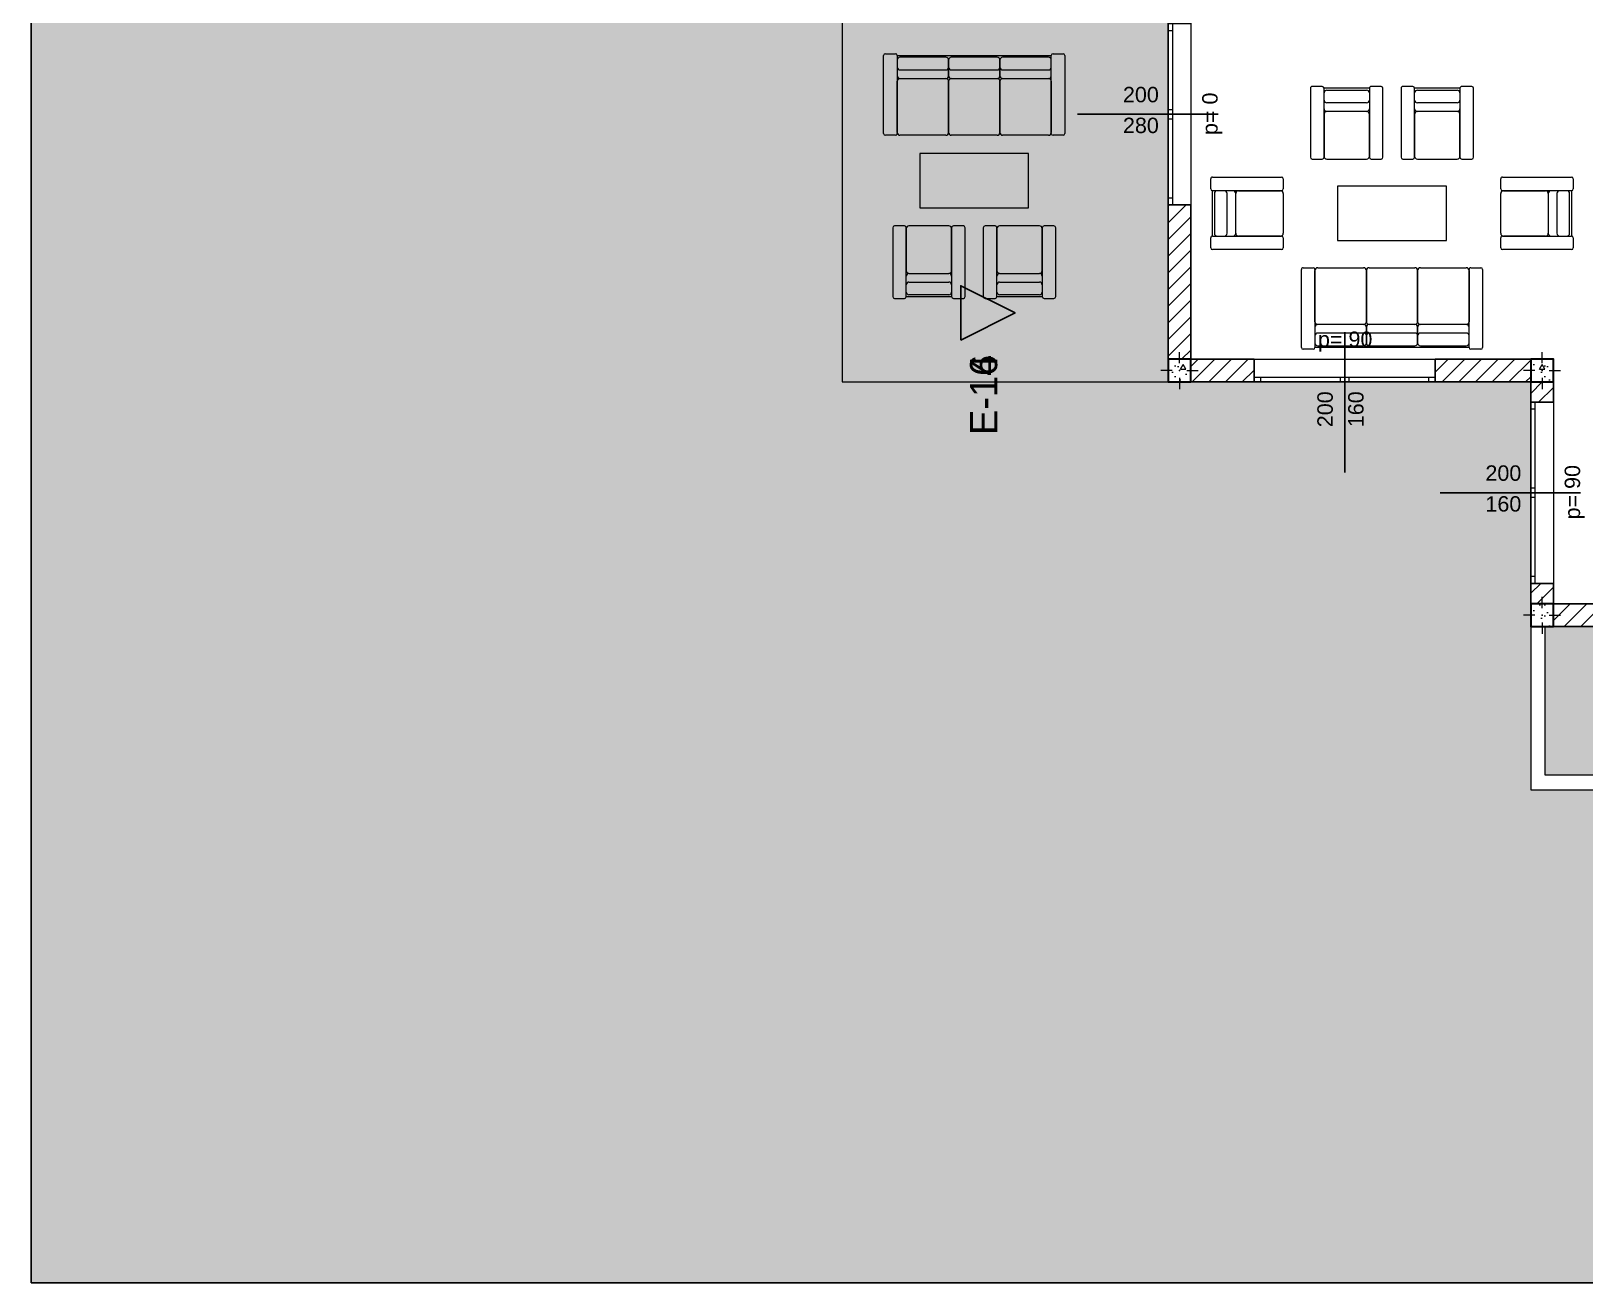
# Model space of a CAD drawing. Header units: millimetres. Extents: x 917196 to 1040943, y -9546 to 18600.
# Drawn here: x 917196 to 934343, y -6341 to 7473 of the extents above; entities that cross this region are included whole.
import ezdxf

# ---------------------------------------------------------------- set-up
doc = ezdxf.new("R2010")
doc.units = ezdxf.units.MM
doc.header["$MEASUREMENT"] = 0
doc.set_wipeout_variables(frame=1)
doc.linetypes.add('Wipeout_Contour', pattern=[1000, 0, -1000])
for name, color, linetype in [('Marker - Elevation', 7, 'Continuous'), ('New_ARCHICAD Window Markers', 7, 'Continuous'), ('New_ARCHICAD Windows', 7, 'Continuous'), ('New_MEP - Electrical', 7, 'Continuous'), ('New_Site & Landscape - Terrain', 7, 'Continuous'), ('New_Structural - Bearing', 7, 'Continuous')]:
    doc.layers.add(name, color=color, linetype=linetype)
for name, color, linetype, lineweight in [('Marker - Elevation_Pen_No__25', 8, 'Continuous', 25), ('New_ARCHICAD Window Markers_Pen_No__7', 7, 'Continuous', 35), ('New_ARCHICAD Windows_Pen_No__101', 252, 'Continuous', 13), ('New_ARCHICAD Windows_Pen_No__27', 7, 'Continuous', 25), ('New_Site & Landscape - Terrain_Pen_No__53', 54, 'Continuous', 25), ('New_Structural - Bearing_Pen_No__20', 1, 'Continuous', 0), ('New_Structural - Bearing_Pen_No__27', 7, 'Continuous', 25)]:
    doc.layers.add(name, color=color, linetype=linetype, lineweight=lineweight)
for name, color, linetype, lineweight, true_color in [('New_ARCHICAD Window Markers_Pen_No__5', 7, 'Continuous', 25, 0x40a5ff), ('New_ARCHICAD Windows_Pen_No__61', 7, 'Continuous', 18, 0x6a6a6a), ('New_MEP - Electrical_Pen_No__4', 7, 'Continuous', 20, 0x029e21), ('New_Site & Landscape - Terrain_Pen_No__93', 7, 'Continuous', 13, 0xa2a233), ('New_Structural - Bearing_Pen_No__168', 7, 'Continuous', 13, 0x6a6a6a), ('New_Structural - Bearing_Pen_No__169', 7, 'Continuous', 13, 0x6a6a6a), ('New_Structural - Bearing_Pen_No__8', 7, 'Continuous', 35, 0xa80f02), ('New_Structural - Bearing_Pen_No__87', 7, 'Continuous', 13, 0x6a6a6a), ('New_Structural - Bearing_Pen_No__89', 7, 'Continuous', 13, 0x6a6a6a)]:
    doc.layers.add(name, color=color, linetype=linetype, lineweight=lineweight, true_color=true_color)
doc.styles.add('GENERATED_STYLE_1', font='arial.ttf')
pattern_1 = [(45, (0, 0), (-91.923878, 91.923878), [])]
pattern_2 = [(0, (0, 0), (0, 623.5383), [60, -300]), (0, (180, 311.8), (0, 623.5383), [60, -300]), (60, (0, 0), (-540.00002, 311.76916), [60, -300]), (60, (360, 0), (-540.00002, 311.76916), [60, -300]), (120, (60, 0), (540.00002, 311.76916), [60, -300]), (120, (420, 0), (540.00002, 311.76916), [60, -300]), (0, (0, 60), (0, 120.000005), [0, -120.000005, 0, -180.000007]), (45, (60, 60), (-84.852817, 84.852817), [0, -90.000004, 0, -150.000006])]

# ---------------------------------------------------------------- blocks, each defined once
blk = doc.blocks.new('Mesh_1', base_point=(917196, -6341))
at = {"color": 254, "linetype": 'Wipeout_Contour', "lineweight": 0, "ltscale": 12172963.56594476}
blk.add_wipeout([(917196, -6341), (947145, -6341), (947145, 12102), (946145, 12102), (946145, 3602), (946145, 102), (939245, 102), (939245, 902), (933745, 902), (933745, 3602), (929745, 3602), (929745, 12102), (917196, 12102)], dxfattribs=at).dxf.layer = 'New_Site & Landscape - Terrain'
at = {"layer": 'New_Site & Landscape - Terrain_Pen_No__93', "linetype": 'Continuous', "lineweight": 13, "true_color": 0xa2a233}
h = blk.add_hatch(dxfattribs=at)
h.set_pattern_fill('GRASS', color=55, style=0, pattern_type=2)
h.set_pattern_definition([(90, (0, 0), (-600, 0), [86.60254, -259.80762]), (90, (300, 173.2), (-600, 0), [86.60254, -259.80762]), (30, (0, 0), (-300, 519.61524), [86.60254, -259.80762]), (30, (0, 346.4), (-300, 519.61524), [86.60254, -259.80762]), (150, (0, 0), (300, 519.61524), [86.60254, -259.80762]), (150, (0, 346.4), (300, 519.61524), [86.60254, -259.80762])])
h.paths.add_polyline_path([(917196, -6341), (947145, -6341), (947145, 12102), (946145, 12102), (946145, 3602), (946145, 102), (939245, 102), (939245, 902), (933745, 902), (933745, 3602), (929745, 3602), (929745, 12102), (917196, 12102)])
at = {"layer": 'New_Site & Landscape - Terrain_Pen_No__53', "color": 54, "linetype": 'Continuous', "lineweight": 25, "flags": 128}
blk.add_lwpolyline([(917196, -6341), (917196, 12102), (929745, 12102), (929745, 3602), (933745, 3602), (933745, 902), (939245, 902), (939245, 102), (946145, 102), (946145, 3602), (946145, 12102), (947145, 12102), (947145, -6341)], close=True, dxfattribs=at)
blk = doc.blocks.new('Slab_2', base_point=(926145, 12102))
at = {"layer": 'New_Structural - Bearing_Pen_No__89', "color": 251, "linetype": 'Continuous', "lineweight": 13, "true_color": 0x6a6a6a, "flags": 128}
blk.add_lwpolyline([(926145, 12102), (926145, 3602), (930145, 3602), (933745, 3602), (933745, 102), (933745, -898), (939245, -898), (939245, 102), (939245, 12102), (930145, 12102)], close=True, dxfattribs=at)
blk = doc.blocks.new('Double Sash Window 25')
at = {"layer": 'New_ARCHICAD Windows_Pen_No__101', "color": 252, "linetype": 'Continuous', "lineweight": 13}
for p, q in [((-1000, 0), (-925, 0)), ((-925, 0), (-925, -50)), ((-50, -50), (-50, 0)), ((-50, 0), (0, 0)), ((0, 0), (50, 0)), ((50, 0), (50, -50)), ((925, -50), (925, 0)), ((925, 0), (1000, 0)), ((-925, -50), (-1000, -50)), ((0, -50), (-50, -50)), ((50, -50), (0, -50)), ((1000, -50), (925, -50))]:
    blk.add_line(p, q, dxfattribs=at)
at = {"layer": 'New_ARCHICAD Windows_Pen_No__27', "color": 7, "linetype": 'Continuous', "lineweight": 25}
for p, q in [((-1000, 0), (-1000, -50)), ((-1000, 0), (-1000, -50)), ((1000, 0), (1000, -50)), ((1000, 0), (1000, -50)), ((-1000, -50), (-1000, -250)), ((1000, -50), (1000, -250))]:
    blk.add_line(p, q, dxfattribs=at)
at = {"layer": 'New_ARCHICAD Windows_Pen_No__61', "color": 251, "linetype": 'Continuous', "lineweight": 18, "true_color": 0x6a6a6a}
for p, q in [((-1000, 0), (1000, 0)), ((-925, 0), (-50, 0)), ((50, 0), (925, 0)), ((-50, -50), (-925, -50)), ((925, -50), (50, -50)), ((-1000, -250), (1000, -250))]:
    blk.add_line(p, q, dxfattribs=at)
blk = doc.blocks.new('W Marker 25')
at = {"layer": 'New_ARCHICAD Window Markers_Pen_No__5', "color": 161, "linetype": 'Continuous', "lineweight": 25, "true_color": 0x40a5ff}
blk.add_line((0, -1250), (0, 300), dxfattribs=at)
at = {"layer": 'New_ARCHICAD Window Markers_Pen_No__7', "color": 7, "lineweight": 35, "insert": (-230, 84), "char_height": 170, "attachment_point": 7, "style": 'GENERATED_STYLE_1'}
blk.add_mtext('\\A1;\\pt0;p= 0{\\H0.66x;\\S^  ;}', dxfattribs=at)
at = {"layer": 'New_ARCHICAD Window Markers_Pen_No__7', "color": 7, "lineweight": 35, "char_height": 170, "attachment_point": 7, "rotation": 90, "style": 'GENERATED_STYLE_1'}
for s, insert in [('\\A1;\\pt0;200{\\H0.66x;\\S^  ;}', (-82, -750)), ('\\A1;\\pt0;250{\\H0.66x;\\S^  ;}', (258, -750))]:
    blk.add_mtext(s, dxfattribs=dict(at, insert=insert))
blk = doc.blocks.new('Wall_6', base_point=(933870, 1152))
at = {"layer": 'New_ARCHICAD Window Markers', "color": 161, "lineweight": 25, "true_color": 0x40a5ff}
blk.add_blockref('W Marker 25', (935637, 1152), dxfattribs=at)
at = {"color": 254, "linetype": 'Wipeout_Contour', "lineweight": 0, "ltscale": 3737266.169976867}
blk.add_wipeout([(933995, 1152), (933995, 902), (934637, 902), (934637, 1152)], dxfattribs=at).dxf.layer = 'New_Structural - Bearing'
at = {"color": 254, "linetype": 'Wipeout_Contour', "lineweight": 0, "ltscale": 3751266.16136245}
blk.add_wipeout([(936637, 1152), (936637, 902), (938995, 902), (938995, 1152)], dxfattribs=at).dxf.layer = 'New_Structural - Bearing'
at = {"color": 254, "linetype": 'Wipeout_Contour', "lineweight": 0, "ltscale": 2818236.015690655}
blk.add_wipeout([(939245, 902), (939495, 902), (939495, 1152)], dxfattribs=at).dxf.layer = 'New_Structural - Bearing'
at = {"layer": 'New_Structural - Bearing_Pen_No__168', "linetype": 'Continuous', "lineweight": 13, "true_color": 0x6a6a6a}
h = blk.add_hatch(dxfattribs=at)
h.set_pattern_fill('COMMON_BRICK', color=251, style=0, pattern_type=2)
h.set_pattern_definition(pattern_1)
h.paths.add_polyline_path([(933995, 1152), (933995, 902), (934637, 902), (934637, 1152)])
h = blk.add_hatch(dxfattribs=at)
h.set_pattern_fill('COMMON_BRICK', color=251, style=0, pattern_type=2)
h.set_pattern_definition(pattern_1)
h.paths.add_polyline_path([(936637, 1152), (936637, 902), (938995, 902), (938995, 1152)])
h = blk.add_hatch(dxfattribs=at)
h.set_pattern_fill('COMMON_BRICK', color=251, style=0, pattern_type=2)
h.set_pattern_definition(pattern_1)
h.paths.add_polyline_path([(939245, 902), (939495, 902), (939495, 1152)])
at = {"layer": 'New_Structural - Bearing_Pen_No__27', "color": 7, "linetype": 'Continuous', "lineweight": 25}
for p, q in [((934637, 952), (934637, 1152)), ((936637, 952), (936637, 1152)), ((934637, 902), (934637, 952)), ((936637, 902), (936637, 952))]:
    blk.add_line(p, q, dxfattribs=at)
at = {"layer": 'New_Structural - Bearing_Pen_No__27', "color": 7, "linetype": 'Continuous', "lineweight": 25, "flags": 128}
for points in [[(934637, 1152), (933995, 1152)], [(938995, 1152), (936637, 1152)], [(933995, 902), (934637, 902)], [(936637, 902), (938995, 902)]]:
    blk.add_lwpolyline(points, dxfattribs=at)
at = {"layer": 'New_ARCHICAD Windows', "color": 33, "linetype": 'Continuous', "lineweight": 18, "true_color": 0xd5a280, "xscale": -1, "zscale": 1000, "rotation": 180}
blk.add_blockref('Double Sash Window 25', (935637, 902), dxfattribs=at)
at = {"color": 254, "linetype": 'Wipeout_Contour', "lineweight": 0, "ltscale": 2817987.29020508}
blk.add_wipeout([(939245, 902), (939495, 1152), (939245, 1152)], dxfattribs=at).dxf.layer = 'New_Structural - Bearing'
at = {"layer": 'New_Structural - Bearing_Pen_No__168', "linetype": 'Continuous', "lineweight": 13, "true_color": 0x6a6a6a}
h = blk.add_hatch(dxfattribs=at)
h.set_pattern_fill('COMMON_BRICK', color=251, style=0, pattern_type=2)
h.set_pattern_definition(pattern_1)
h.paths.add_polyline_path([(939245, 902), (939495, 1152), (939245, 1152)])
at = {"layer": 'New_Structural - Bearing_Pen_No__27', "color": 7, "linetype": 'Continuous', "lineweight": 25, "flags": 128}
for points in [[(939495, 1152), (939245, 1152)], [(939495, 1152), (939495, 902)]]:
    blk.add_lwpolyline(points, dxfattribs=at)
blk = doc.blocks.new('W Marker 25_2')
at = {"layer": 'New_ARCHICAD Window Markers_Pen_No__5', "color": 161, "linetype": 'Continuous', "lineweight": 25, "true_color": 0x40a5ff}
blk.add_line((0, -1250), (0, 300), dxfattribs=at)
at = {"layer": 'New_ARCHICAD Window Markers_Pen_No__7', "color": 7, "lineweight": 35, "insert": (-295, 84), "char_height": 170, "attachment_point": 7, "style": 'GENERATED_STYLE_1'}
blk.add_mtext('\\A1;\\pt0;p= 90{\\H0.66x;\\S^  ;}', dxfattribs=at)
at = {"layer": 'New_ARCHICAD Window Markers_Pen_No__7', "color": 7, "lineweight": 35, "char_height": 170, "attachment_point": 7, "rotation": 90, "style": 'GENERATED_STYLE_1'}
for s, insert in [('\\A1;\\pt0;200{\\H0.66x;\\S^  ;}', (-82, -750)), ('\\A1;\\pt0;160{\\H0.66x;\\S^  ;}', (258, -750))]:
    blk.add_mtext(s, dxfattribs=dict(at, insert=insert))
blk = doc.blocks.new('Wall_17', base_point=(929995, 3852))
at = {"layer": 'New_ARCHICAD Window Markers', "color": 161, "lineweight": 25, "true_color": 0x40a5ff}
blk.add_blockref('W Marker 25_2', (931692, 3852), dxfattribs=at)
at = {"color": 254, "linetype": 'Wipeout_Contour', "lineweight": 0, "ltscale": 3721404.380527112}
blk.add_wipeout([(929995, 3852), (929995, 3602), (930692, 3602), (930692, 3852)], dxfattribs=at).dxf.layer = 'New_Structural - Bearing'
at = {"color": 254, "linetype": 'Wipeout_Contour', "lineweight": 0, "ltscale": 3732904.288443893}
blk.add_wipeout([(932692, 3852), (932692, 3602), (933745, 3602), (933745, 3852)], dxfattribs=at).dxf.layer = 'New_Structural - Bearing'
at = {"layer": 'New_Structural - Bearing_Pen_No__168', "linetype": 'Continuous', "lineweight": 13, "true_color": 0x6a6a6a}
h = blk.add_hatch(dxfattribs=at)
h.set_pattern_fill('COMMON_BRICK', color=251, style=0, pattern_type=2)
h.set_pattern_definition(pattern_1)
h.paths.add_polyline_path([(929995, 3852), (929995, 3602), (930692, 3602), (930692, 3852)])
h = blk.add_hatch(dxfattribs=at)
h.set_pattern_fill('COMMON_BRICK', color=251, style=0, pattern_type=2)
h.set_pattern_definition(pattern_1)
h.paths.add_polyline_path([(932692, 3852), (932692, 3602), (933745, 3602), (933745, 3852)])
at = {"layer": 'New_Structural - Bearing_Pen_No__27', "color": 7, "linetype": 'Continuous', "lineweight": 25}
for p, q in [((930692, 3652), (930692, 3852)), ((932692, 3652), (932692, 3852)), ((930692, 3602), (930692, 3652)), ((932692, 3602), (932692, 3652))]:
    blk.add_line(p, q, dxfattribs=at)
at = {"layer": 'New_Structural - Bearing_Pen_No__27', "color": 7, "linetype": 'Continuous', "lineweight": 25, "flags": 128}
for points in [[(930692, 3852), (929995, 3852)], [(933745, 3852), (932692, 3852)], [(929995, 3602), (930692, 3602)], [(932692, 3602), (933745, 3602)]]:
    blk.add_lwpolyline(points, dxfattribs=at)
at = {"layer": 'New_ARCHICAD Windows', "color": 33, "linetype": 'Continuous', "lineweight": 18, "true_color": 0xd5a280, "xscale": -1, "zscale": 1000, "rotation": 180}
blk.add_blockref('Double Sash Window 25', (931692, 3602), dxfattribs=at)
blk = doc.blocks.new('W Marker 25_3')
at = {"layer": 'New_ARCHICAD Window Markers_Pen_No__5', "color": 161, "linetype": 'Continuous', "lineweight": 25, "true_color": 0x40a5ff}
blk.add_line((0, -1250), (0, 300), dxfattribs=at)
at = {"layer": 'New_ARCHICAD Window Markers_Pen_No__7', "color": 7, "lineweight": 35, "char_height": 170, "attachment_point": 7, "style": 'GENERATED_STYLE_1'}
for s, insert, rotation in [('\\A1;\\pt0;p= 90{\\H0.66x;\\S^  ;}', (295, 346), 180), ('\\A1;\\pt0;200{\\H0.66x;\\S^  ;}', (-82, -750), 90), ('\\A1;\\pt0;160{\\H0.66x;\\S^  ;}', (258, -750), 90)]:
    blk.add_mtext(s, dxfattribs=dict(at, insert=insert, rotation=rotation))
blk = doc.blocks.new('Wall_18', base_point=(933995, 3743))
at = {"layer": 'New_ARCHICAD Window Markers', "color": 161, "lineweight": 25, "true_color": 0x40a5ff, "rotation": 270}
blk.add_blockref('W Marker 25_3', (933995, 2379), dxfattribs=at)
at = {"color": 254, "linetype": 'Wipeout_Contour', "lineweight": 0, "ltscale": 3735506.047223389}
blk.add_wipeout([(933995, 3602), (933745, 3602), (933745, 3379), (933995, 3379)], dxfattribs=at).dxf.layer = 'New_Structural - Bearing'
at = {"color": 254, "linetype": 'Wipeout_Contour', "lineweight": 0, "ltscale": 3735483.38433932}
blk.add_wipeout([(933745, 1152), (933995, 1152), (933995, 1379), (933745, 1379)], dxfattribs=at).dxf.layer = 'New_Structural - Bearing'
at = {"layer": 'New_Structural - Bearing_Pen_No__168', "linetype": 'Continuous', "lineweight": 13, "true_color": 0x6a6a6a}
h = blk.add_hatch(dxfattribs=at)
h.set_pattern_fill('COMMON_BRICK', color=251, style=0, pattern_type=2)
h.set_pattern_definition(pattern_1)
h.paths.add_polyline_path([(933995, 3602), (933745, 3602), (933745, 3379), (933995, 3379)])
h = blk.add_hatch(dxfattribs=at)
h.set_pattern_fill('COMMON_BRICK', color=251, style=0, pattern_type=2)
h.set_pattern_definition(pattern_1)
h.paths.add_polyline_path([(933745, 1152), (933995, 1152), (933995, 1379), (933745, 1379)])
at = {"layer": 'New_Structural - Bearing_Pen_No__27', "color": 7, "linetype": 'Continuous', "lineweight": 25}
for p, q in [((933745, 3379), (933795, 3379)), ((933795, 3379), (933995, 3379)), ((933745, 1379), (933795, 1379)), ((933795, 1379), (933995, 1379))]:
    blk.add_line(p, q, dxfattribs=at)
at = {"layer": 'New_Structural - Bearing_Pen_No__27', "color": 7, "linetype": 'Continuous', "lineweight": 25, "flags": 128}
for points in [[(933745, 3602), (933745, 3379)], [(933995, 3379), (933995, 3602)], [(933745, 1379), (933745, 1152)], [(933995, 1152), (933995, 1379)]]:
    blk.add_lwpolyline(points, dxfattribs=at)
at = {"layer": 'New_ARCHICAD Windows', "color": 33, "linetype": 'Continuous', "lineweight": 18, "true_color": 0xd5a280, "xscale": -1, "zscale": 1000, "rotation": 90}
blk.add_blockref('Double Sash Window 25', (933745, 2379), dxfattribs=at)
blk = doc.blocks.new('W Marker 25_4')
at = {"layer": 'New_ARCHICAD Window Markers_Pen_No__5', "color": 161, "linetype": 'Continuous', "lineweight": 25, "true_color": 0x40a5ff}
blk.add_line((0, -1250), (0, 300), dxfattribs=at)
at = {"layer": 'New_ARCHICAD Window Markers_Pen_No__7', "color": 7, "lineweight": 35, "char_height": 170, "attachment_point": 7, "style": 'GENERATED_STYLE_1'}
for s, insert, rotation in [('\\A1;\\pt0;p= 0{\\H0.66x;\\S^  ;}', (230, 346), 180), ('\\A1;\\pt0;200{\\H0.66x;\\S^  ;}', (-82, -750), 90), ('\\A1;\\pt0;280{\\H0.66x;\\S^  ;}', (258, -750), 90)]:
    blk.add_mtext(s, dxfattribs=dict(at, insert=insert, rotation=rotation))
blk = doc.blocks.new('Wall_19', base_point=(929995, 12102))
at = {"layer": 'New_ARCHICAD Window Markers', "color": 161, "lineweight": 25, "true_color": 0x40a5ff, "rotation": 270}
for p in [(929995, 10457), (929995, 6556)]:
    blk.add_blockref('W Marker 25_4', p, dxfattribs=at)
at = {"color": 254, "linetype": 'Wipeout_Contour', "lineweight": 0, "ltscale": 3719772.138652606}
blk.add_wipeout([(929995, 11852), (929745, 11852), (929745, 11457), (929995, 11457)], dxfattribs=at).dxf.layer = 'New_Structural - Bearing'
at = {"color": 254, "linetype": 'Wipeout_Contour', "lineweight": 0, "ltscale": 3719653.877977167}
blk.add_wipeout([(929745, 8504), (929995, 8504), (929995, 9457), (929745, 9457)], dxfattribs=at).dxf.layer = 'New_Structural - Bearing'
at = {"color": 254, "linetype": 'Wipeout_Contour', "lineweight": 0, "ltscale": 3719614.583952411}
blk.add_wipeout([(929995, 8254), (929745, 8254), (929745, 7556), (929995, 7556)], dxfattribs=at).dxf.layer = 'New_Structural - Bearing'
at = {"color": 254, "linetype": 'Wipeout_Contour', "lineweight": 0, "ltscale": 3719529.072937193}
blk.add_wipeout([(929745, 3852), (929995, 3852), (929995, 5556), (929745, 5556)], dxfattribs=at).dxf.layer = 'New_Structural - Bearing'
at = {"layer": 'New_Structural - Bearing_Pen_No__168', "linetype": 'Continuous', "lineweight": 13, "true_color": 0x6a6a6a}
h = blk.add_hatch(dxfattribs=at)
h.set_pattern_fill('COMMON_BRICK', color=251, style=0, pattern_type=2)
h.set_pattern_definition(pattern_1)
h.paths.add_polyline_path([(929995, 11852), (929745, 11852), (929745, 11457), (929995, 11457)])
h = blk.add_hatch(dxfattribs=at)
h.set_pattern_fill('COMMON_BRICK', color=251, style=0, pattern_type=2)
h.set_pattern_definition(pattern_1)
h.paths.add_polyline_path([(929745, 8504), (929995, 8504), (929995, 9457), (929745, 9457)])
h = blk.add_hatch(dxfattribs=at)
h.set_pattern_fill('COMMON_BRICK', color=251, style=0, pattern_type=2)
h.set_pattern_definition(pattern_1)
h.paths.add_polyline_path([(929995, 8254), (929745, 8254), (929745, 7556), (929995, 7556)])
h = blk.add_hatch(dxfattribs=at)
h.set_pattern_fill('COMMON_BRICK', color=251, style=0, pattern_type=2)
h.set_pattern_definition(pattern_1)
h.paths.add_polyline_path([(929745, 3852), (929995, 3852), (929995, 5556), (929745, 5556)])
at = {"layer": 'New_Structural - Bearing_Pen_No__27', "color": 7, "linetype": 'Continuous', "lineweight": 25}
for p, q in [((929745, 11457), (929795, 11457)), ((929795, 11457), (929995, 11457)), ((929745, 9457), (929795, 9457)), ((929795, 9457), (929995, 9457)), ((929745, 7556), (929795, 7556)), ((929795, 7556), (929995, 7556)), ((929745, 5556), (929795, 5556)), ((929795, 5556), (929995, 5556))]:
    blk.add_line(p, q, dxfattribs=at)
at = {"layer": 'New_Structural - Bearing_Pen_No__27', "color": 7, "linetype": 'Continuous', "lineweight": 25, "flags": 128}
for points in [[(929745, 11852), (929745, 11457)], [(929995, 11457), (929995, 11852)], [(929745, 9457), (929745, 8504)], [(929995, 8914), (929995, 9457)], [(929995, 8504), (929995, 8754)], [(929745, 8254), (929745, 7556)], [(929995, 7556), (929995, 8254)], [(929745, 5556), (929745, 3852)], [(929995, 3852), (929995, 5556)]]:
    blk.add_lwpolyline(points, dxfattribs=at)
at = {"layer": 'New_ARCHICAD Windows', "color": 33, "linetype": 'Continuous', "lineweight": 18, "true_color": 0xd5a280, "xscale": -1, "zscale": 1000, "rotation": 90}
for p in [(929745, 10457), (929745, 6556)]:
    blk.add_blockref('Double Sash Window 25', p, dxfattribs=at)
blk = doc.blocks.new('Wall_25', base_point=(933905, 1152))
at = {"color": 254, "linetype": 'Wipeout_Contour', "lineweight": 0, "ltscale": 2801555.600535106}
blk.add_wipeout([(933905, -738), (933745, -898), (933905, -898)], dxfattribs=at).dxf.layer = 'New_Structural - Bearing'
at = {"color": 254, "linetype": 'Wipeout_Contour', "lineweight": 0, "ltscale": 2801396.459533075}
blk.add_wipeout([(933905, -738), (933745, -738), (933745, -898)], dxfattribs=at).dxf.layer = 'New_Structural - Bearing'
at = {"layer": 'New_Structural - Bearing_Pen_No__87', "color": 251, "linetype": 'Continuous', "lineweight": 13, "true_color": 0x6a6a6a, "flags": 128}
blk.add_lwpolyline([(933745, -898), (933905, -898)], dxfattribs=at)
at = {"color": 254, "linetype": 'Wipeout_Contour', "lineweight": 0, "ltscale": 3735301.380400584}
blk.add_wipeout([(933905, -738), (933905, 902), (933745, 902), (933745, -738)], dxfattribs=at).dxf.layer = 'New_Structural - Bearing'
at = {"layer": 'New_Structural - Bearing_Pen_No__87', "color": 251, "linetype": 'Continuous', "lineweight": 13, "true_color": 0x6a6a6a, "flags": 128}
for points in [[(933745, 902), (933745, -898)], [(933905, -738), (933905, 902)]]:
    blk.add_lwpolyline(points, dxfattribs=at)
blk = doc.blocks.new('Wall_28', base_point=(939405, -898))
at = {"color": 254, "linetype": 'Wipeout_Contour', "lineweight": 0, "ltscale": 2818055.593793039}
blk.add_wipeout([(939245, -898), (939405, -898), (939405, -738)], dxfattribs=at).dxf.layer = 'New_Structural - Bearing'
at = {"color": 254, "linetype": 'Wipeout_Contour', "lineweight": 0, "ltscale": 3746301.36921235}
blk.add_wipeout([(939245, -738), (933905, -738), (933905, -898), (939245, -898)], dxfattribs=at).dxf.layer = 'New_Structural - Bearing'
at = {"color": 254, "linetype": 'Wipeout_Contour', "lineweight": 0, "ltscale": 2817896.453616252}
blk.add_wipeout([(939245, -738), (939245, -898), (939405, -738)], dxfattribs=at).dxf.layer = 'New_Structural - Bearing'
at = {"layer": 'New_Structural - Bearing_Pen_No__87', "color": 251, "linetype": 'Continuous', "lineweight": 13, "true_color": 0x6a6a6a, "flags": 128}
for points in [[(939405, -738), (933905, -738)], [(939405, -738), (939405, -898)], [(933905, -898), (939245, -898)]]:
    blk.add_lwpolyline(points, dxfattribs=at)
blk = doc.blocks.new('Column_17', base_point=(933870, 3727))
at = {"color": 254, "linetype": 'Wipeout_Contour', "lineweight": 0, "ltscale": 3735509.704608574}
blk.add_wipeout([(933745, 3602), (933995, 3602), (933995, 3852), (933745, 3852)], dxfattribs=at).dxf.layer = 'New_Structural - Bearing'
at = {"layer": 'New_Structural - Bearing_Pen_No__169', "linetype": 'Continuous', "lineweight": 13, "true_color": 0x6a6a6a}
h = blk.add_hatch(dxfattribs=at)
h.set_pattern_fill('STRUCTURAL_CONCRETE', color=251, style=0, pattern_type=2)
h.set_pattern_definition(pattern_2)
h.paths.add_polyline_path([(933745, 3602), (933995, 3602), (933995, 3852), (933745, 3852)])
at = {"layer": 'New_Structural - Bearing_Pen_No__20', "color": 1, "linetype": 'Continuous', "lineweight": 0}
for p, q in [((933870, 3807), (933870, 3932)), ((933790, 3727), (933665, 3727)), ((933870, 3647), (933870, 3522)), ((933950, 3727), (934075, 3727))]:
    blk.add_line(p, q, dxfattribs=at)
blk.add_point((933870, 3727), dxfattribs=at)
at = {"layer": 'New_Structural - Bearing_Pen_No__8', "color": 14, "linetype": 'Continuous', "lineweight": 35, "true_color": 0xa80f02, "flags": 128}
blk.add_lwpolyline([(933745, 3602), (933995, 3602), (933995, 3852), (933745, 3852)], close=True, dxfattribs=at)
blk = doc.blocks.new('Column_18', base_point=(933870, 1027))
at = {"color": 254, "linetype": 'Wipeout_Contour', "lineweight": 0, "ltscale": 3735482.217459684}
blk.add_wipeout([(933745, 902), (933995, 902), (933995, 1152), (933745, 1152)], dxfattribs=at).dxf.layer = 'New_Structural - Bearing'
at = {"layer": 'New_Structural - Bearing_Pen_No__169', "linetype": 'Continuous', "lineweight": 13, "true_color": 0x6a6a6a}
h = blk.add_hatch(dxfattribs=at)
h.set_pattern_fill('STRUCTURAL_CONCRETE', color=251, style=0, pattern_type=2)
h.set_pattern_definition(pattern_2)
h.paths.add_polyline_path([(933745, 902), (933995, 902), (933995, 1152), (933745, 1152)])
at = {"layer": 'New_Structural - Bearing_Pen_No__20', "color": 1, "linetype": 'Continuous', "lineweight": 0}
for p, q in [((933870, 1107), (933870, 1232)), ((933790, 1027), (933665, 1027)), ((933870, 947), (933870, 822)), ((933950, 1027), (934075, 1027))]:
    blk.add_line(p, q, dxfattribs=at)
blk.add_point((933870, 1027), dxfattribs=at)
at = {"layer": 'New_Structural - Bearing_Pen_No__8', "color": 14, "linetype": 'Continuous', "lineweight": 35, "true_color": 0xa80f02, "flags": 128}
blk.add_lwpolyline([(933745, 902), (933995, 902), (933995, 1152), (933745, 1152)], close=True, dxfattribs=at)
blk = doc.blocks.new('Column_19', base_point=(929870, 3727))
at = {"color": 254, "linetype": 'Wipeout_Contour', "lineweight": 0, "ltscale": 3719509.832705466}
blk.add_wipeout([(929745, 3602), (929995, 3602), (929995, 3852), (929745, 3852)], dxfattribs=at).dxf.layer = 'New_Structural - Bearing'
at = {"layer": 'New_Structural - Bearing_Pen_No__169', "linetype": 'Continuous', "lineweight": 13, "true_color": 0x6a6a6a}
h = blk.add_hatch(dxfattribs=at)
h.set_pattern_fill('STRUCTURAL_CONCRETE', color=251, style=0, pattern_type=2)
h.set_pattern_definition(pattern_2)
h.paths.add_polyline_path([(929745, 3602), (929995, 3602), (929995, 3852), (929745, 3852)])
at = {"layer": 'New_Structural - Bearing_Pen_No__20', "color": 1, "linetype": 'Continuous', "lineweight": 0}
for p, q in [((929870, 3807), (929870, 3932)), ((929790, 3727), (929665, 3727)), ((929870, 3647), (929870, 3522)), ((929950, 3727), (930075, 3727))]:
    blk.add_line(p, q, dxfattribs=at)
blk.add_point((929870, 3727), dxfattribs=at)
at = {"layer": 'New_Structural - Bearing_Pen_No__8', "color": 14, "linetype": 'Continuous', "lineweight": 35, "true_color": 0xa80f02, "flags": 128}
blk.add_lwpolyline([(929745, 3602), (929995, 3602), (929995, 3852), (929745, 3852)], close=True, dxfattribs=at)
blk = doc.blocks.new('Sofa Layout 25')
at = {"layer": 'New_MEP - Electrical_Pen_No__4', "color": 104, "linetype": 'Continuous', "lineweight": 20, "true_color": 0x029e21}
for p, q in [((-400, 920), (-400, 1780)), ((-380, 1800), (-270, 1800)), ((-250, 1780), (-250, 920)), ((-250, 1780), (1450, 1780)), ((-250, 1730), (-250, 1555)), ((287, 1760), (-220, 1760)), ((317, 1555), (317, 1730)), ((317, 1730), (317, 1555)), ((853, 1760), (347, 1760)), ((883, 1555), (883, 1730)), ((883, 1730), (883, 1555)), ((1420, 1760), (913, 1760)), ((1450, 920), (1450, 1780)), ((1450, 1555), (1450, 1730)), ((1470, 1800), (1580, 1800)), ((1600, 1780), (1600, 920)), ((-220, 1620), (287, 1620)), ((347, 1620), (853, 1620)), ((913, 1620), (1420, 1620)), ((-250, 930), (-250, 1495)), ((-220, 1525), (287, 1525)), ((-220, 1525), (287, 1525)), ((317, 1495), (317, 930)), ((317, 930), (317, 1495)), ((347, 1525), (853, 1525)), ((347, 1525), (853, 1525)), ((883, 1495), (883, 930)), ((883, 930), (883, 1495)), ((913, 1525), (1420, 1525)), ((913, 1525), (1420, 1525)), ((1450, 1495), (1450, 930)), ((-270, 900), (-380, 900)), ((287, 900), (-220, 900)), ((853, 900), (347, 900)), ((1420, 900), (913, 900)), ((1580, 900), (1470, 900)), ((-1380, 700), (-620, 700)), ((1820, 700), (2580, 700)), ((-1400, 570), (-1400, 680)), ((-620, 550), (-1380, 550)), ((-1380, 50), (-1380, 550)), ((-1360, 520), (-1360, 80)), ((-1155, 550), (-1330, 550)), ((-1220, 80), (-1220, 520)), ((-1125, 80), (-1125, 520)), ((-1125, 80), (-1125, 520)), ((-1095, 550), (-630, 550)), ((-600, 680), (-600, 570)), ((-600, 520), (-600, 80)), ((1800, 570), (1800, 680)), ((1800, 80), (1800, 520)), ((2580, 550), (1820, 550)), ((1830, 550), (2295, 550)), ((2325, 520), (2325, 80)), ((2325, 520), (2325, 80)), ((2530, 550), (2355, 550)), ((2420, 520), (2420, 80)), ((2560, 80), (2560, 520)), ((2580, 550), (2580, 50)), ((2600, 680), (2600, 570)), ((-1400, -80), (-1400, 30)), ((-1380, 50), (-620, 50)), ((-1330, 50), (-1155, 50)), ((-630, 50), (-1095, 50)), ((-600, 30), (-600, -80)), ((1800, -80), (1800, 30)), ((1820, 50), (2580, 50)), ((2295, 50), (1830, 50)), ((2355, 50), (2530, 50)), ((2600, 30), (2600, -80)), ((-620, -100), (-1380, -100)), ((2580, -100), (1820, -100)), ((-300, -320), (-300, -1080)), ((-170, -300), (-280, -300)), ((-150, -1080), (-150, -320)), ((-150, -330), (-150, -795)), ((320, -300), (-120, -300)), ((350, -320), (350, -1080)), ((350, -795), (350, -330)), ((480, -300), (370, -300)), ((500, -1080), (500, -320)), ((700, -320), (700, -1080)), ((830, -300), (720, -300)), ((850, -1080), (850, -320)), ((850, -330), (850, -795)), ((1320, -300), (880, -300)), ((1350, -320), (1350, -1080)), ((1350, -795), (1350, -330)), ((1480, -300), (1370, -300)), ((1500, -1080), (1500, -320)), ((-150, -1030), (-150, -855)), ((-120, -825), (320, -825)), ((-120, -825), (320, -825)), ((350, -855), (350, -1030)), ((850, -1030), (850, -855)), ((880, -825), (1320, -825)), ((880, -825), (1320, -825)), ((1350, -855), (1350, -1030)), ((-120, -920), (320, -920)), ((880, -920), (1320, -920)), ((-280, -1100), (-170, -1100)), ((-150, -1080), (350, -1080)), ((320, -1060), (-120, -1060)), ((370, -1100), (480, -1100)), ((720, -1100), (830, -1100)), ((850, -1080), (1350, -1080)), ((1320, -1060), (880, -1060)), ((1370, -1100), (1480, -1100))]:
    blk.add_line(p, q, dxfattribs=at)
at = {"layer": 'New_MEP - Electrical_Pen_No__4', "color": 104, "linetype": 'Continuous', "lineweight": 20, "true_color": 0x029e21, "flags": 128}
blk.add_lwpolyline([(0, 0), (1200, 0), (1200, 600), (0, 600)], close=True, dxfattribs=at)
at = {"layer": 'New_MEP - Electrical_Pen_No__4', "color": 104, "linetype": 'Continuous', "lineweight": 20, "true_color": 0x029e21}
for centre, radius, start, end in [((-380, 1780), 20, 90, 180), ((-270, 1780), 20, 0, 90), ((-220, 1730), 30, 90, 180), ((287, 1730), 30, 0, 90), ((347, 1730), 30, 90, 180), ((853, 1730), 30, 0, 90), ((913, 1730), 30, 90, 180), ((1420, 1730), 30, 0, 90), ((1470, 1780), 20, 90, 180), ((1580, 1780), 20, 0, 90), ((-220, 1650), 30, 180, 270), ((-220, 1555), 30, 180, 270), ((287, 1650), 30, 270, 0), ((287, 1555), 30, 270, 0), ((347, 1650), 30, 180, 270), ((347, 1555), 30, 180, 270), ((853, 1650), 30, 270, 0), ((853, 1555), 30, 270, 0), ((913, 1650), 30, 180, 270), ((913, 1555), 30, 180, 270), ((1420, 1650), 30, 270, 0), ((1420, 1555), 30, 270, 0), ((-220, 1495), 30, 90, 180), ((287, 1495), 30, 0, 90), ((347, 1495), 30, 90, 180), ((853, 1495), 30, 0, 90), ((913, 1495), 30, 90, 180), ((1420, 1495), 30, 0, 90), ((-380, 920), 20, 180, 270), ((-270, 920), 20, 270, 0), ((-220, 930), 30, 180, 270), ((287, 930), 30, 270, 0), ((347, 930), 30, 180, 270), ((853, 930), 30, 270, 0), ((913, 930), 30, 180, 270), ((1420, 930), 30, 270, 0), ((1470, 920), 20, 180, 270), ((1580, 920), 20, 270, 0), ((-1380, 680), 20, 90, 180), ((-620, 680), 20, 0, 90), ((1820, 680), 20, 90, 180), ((2580, 680), 20, 0, 90), ((-1380, 570), 20, 180, 270), ((-1330, 520), 30, 90, 180), ((-1250, 520), 30, 0, 90), ((-1155, 520), 30, 0, 90), ((-1095, 520), 30, 90, 180), ((-630, 520), 30, 0, 90), ((-620, 570), 20, 270, 0), ((1820, 570), 20, 180, 270), ((1830, 520), 30, 90, 180), ((2295, 520), 30, 0, 90), ((2355, 520), 30, 90, 180), ((2450, 520), 30, 90, 180), ((2530, 520), 30, 0, 90), ((2580, 570), 20, 270, 0), ((-1380, 30), 20, 90, 180), ((-1330, 80), 30, 180, 270), ((-1250, 80), 30, 270, 0), ((-1155, 80), 30, 270, 0), ((-1095, 80), 30, 180, 270), ((-630, 80), 30, 270, 0), ((-620, 30), 20, 0, 90), ((1830, 80), 30, 180, 270), ((1820, 30), 20, 90, 180), ((2295, 80), 30, 270, 0), ((2355, 80), 30, 180, 270), ((2450, 80), 30, 180, 270), ((2530, 80), 30, 270, 0), ((2580, 30), 20, 0, 90), ((-1380, -80), 20, 180, 270), ((-620, -80), 20, 270, 0), ((1820, -80), 20, 180, 270), ((2580, -80), 20, 270, 0), ((-280, -320), 20, 90, 180), ((-170, -320), 20, 0, 90), ((-120, -330), 30, 90, 180), ((320, -330), 30, 0, 90), ((370, -320), 20, 90, 180), ((480, -320), 20, 0, 90), ((720, -320), 20, 90, 180), ((830, -320), 20, 0, 90), ((880, -330), 30, 90, 180), ((1320, -330), 30, 0, 90), ((1370, -320), 20, 90, 180), ((1480, -320), 20, 0, 90), ((-120, -795), 30, 180, 270), ((-120, -855), 30, 90, 180), ((320, -795), 30, 270, 0), ((320, -855), 30, 0, 90), ((880, -795), 30, 180, 270), ((880, -855), 30, 90, 180), ((1320, -795), 30, 270, 0), ((1320, -855), 30, 0, 90), ((-120, -950), 30, 90, 180), ((320, -950), 30, 0, 90), ((880, -950), 30, 90, 180), ((1320, -950), 30, 0, 90), ((-280, -1080), 20, 180, 270), ((-170, -1080), 20, 270, 0), ((-120, -1030), 30, 180, 270), ((320, -1030), 30, 270, 0), ((370, -1080), 20, 180, 270), ((480, -1080), 20, 270, 0), ((720, -1080), 20, 180, 270), ((830, -1080), 20, 270, 0), ((880, -1030), 30, 180, 270), ((1320, -1030), 30, 270, 0), ((1370, -1080), 20, 180, 270), ((1480, -1080), 20, 270, 0)]:
    blk.add_arc(centre, radius, start, end, dxfattribs=at)
blk = doc.blocks.new('Sofa Layout 25_2')
at = {"layer": 'New_MEP - Electrical_Pen_No__4', "color": 104, "linetype": 'Continuous', "lineweight": 20, "true_color": 0x029e21}
for p, q in [((-400, 820), (-400, 1680)), ((-380, 1700), (-270, 1700)), ((-250, 1680), (-250, 820)), ((-250, 1680), (1450, 1680)), ((-250, 1630), (-250, 1455)), ((287, 1660), (-220, 1660)), ((317, 1455), (317, 1630)), ((317, 1630), (317, 1455)), ((853, 1660), (347, 1660)), ((883, 1455), (883, 1630)), ((883, 1630), (883, 1455)), ((1420, 1660), (913, 1660)), ((1450, 820), (1450, 1680)), ((1450, 1455), (1450, 1630)), ((1470, 1700), (1580, 1700)), ((1600, 1680), (1600, 820)), ((-250, 830), (-250, 1395)), ((-220, 1520), (287, 1520)), ((-220, 1425), (287, 1425)), ((-220, 1425), (287, 1425)), ((317, 1395), (317, 830)), ((317, 830), (317, 1395)), ((347, 1520), (853, 1520)), ((347, 1425), (853, 1425)), ((347, 1425), (853, 1425)), ((883, 1395), (883, 830)), ((883, 830), (883, 1395)), ((913, 1520), (1420, 1520)), ((913, 1425), (1420, 1425)), ((913, 1425), (1420, 1425)), ((1450, 1395), (1450, 830)), ((-270, 800), (-380, 800)), ((287, 800), (-220, 800)), ((853, 800), (347, 800)), ((1420, 800), (913, 800)), ((1580, 800), (1470, 800)), ((-300, -220), (-300, -980)), ((-170, -200), (-280, -200)), ((-150, -980), (-150, -220)), ((-150, -230), (-150, -695)), ((320, -200), (-120, -200)), ((350, -220), (350, -980)), ((350, -695), (350, -230)), ((480, -200), (370, -200)), ((500, -980), (500, -220)), ((700, -220), (700, -980)), ((830, -200), (720, -200)), ((850, -980), (850, -220)), ((850, -230), (850, -695)), ((1320, -200), (880, -200)), ((1350, -220), (1350, -980)), ((1350, -695), (1350, -230)), ((1480, -200), (1370, -200)), ((1500, -980), (1500, -220)), ((-150, -930), (-150, -755)), ((-120, -725), (320, -725)), ((-120, -725), (320, -725)), ((-120, -820), (320, -820)), ((350, -755), (350, -930)), ((850, -930), (850, -755)), ((880, -725), (1320, -725)), ((880, -725), (1320, -725)), ((880, -820), (1320, -820)), ((1350, -755), (1350, -930)), ((-280, -1000), (-170, -1000)), ((-150, -980), (350, -980)), ((320, -960), (-120, -960)), ((370, -1000), (480, -1000)), ((720, -1000), (830, -1000)), ((850, -980), (1350, -980)), ((1320, -960), (880, -960)), ((1370, -1000), (1480, -1000))]:
    blk.add_line(p, q, dxfattribs=at)
at = {"layer": 'New_MEP - Electrical_Pen_No__4', "color": 104, "linetype": 'Continuous', "lineweight": 20, "true_color": 0x029e21, "flags": 128}
blk.add_lwpolyline([(0, 0), (1200, 0), (1200, 600), (0, 600)], close=True, dxfattribs=at)
at = {"layer": 'New_MEP - Electrical_Pen_No__4', "color": 104, "linetype": 'Continuous', "lineweight": 20, "true_color": 0x029e21}
for centre, radius, start, end in [((-380, 1680), 20, 90, 180), ((-270, 1680), 20, 0, 90), ((-220, 1630), 30, 90, 180), ((-220, 1550), 30, 180, 270), ((287, 1630), 30, 0, 90), ((287, 1550), 30, 270, 0), ((347, 1630), 30, 90, 180), ((347, 1550), 30, 180, 270), ((853, 1630), 30, 0, 90), ((853, 1550), 30, 270, 0), ((913, 1630), 30, 90, 180), ((913, 1550), 30, 180, 270), ((1420, 1630), 30, 0, 90), ((1420, 1550), 30, 270, 0), ((1470, 1680), 20, 90, 180), ((1580, 1680), 20, 0, 90), ((-220, 1455), 30, 180, 270), ((-220, 1395), 30, 90, 180), ((287, 1455), 30, 270, 0), ((287, 1395), 30, 0, 90), ((347, 1455), 30, 180, 270), ((347, 1395), 30, 90, 180), ((853, 1455), 30, 270, 0), ((853, 1395), 30, 0, 90), ((913, 1455), 30, 180, 270), ((913, 1395), 30, 90, 180), ((1420, 1455), 30, 270, 0), ((1420, 1395), 30, 0, 90), ((-380, 820), 20, 180, 270), ((-270, 820), 20, 270, 0), ((-220, 830), 30, 180, 270), ((287, 830), 30, 270, 0), ((347, 830), 30, 180, 270), ((853, 830), 30, 270, 0), ((913, 830), 30, 180, 270), ((1420, 830), 30, 270, 0), ((1470, 820), 20, 180, 270), ((1580, 820), 20, 270, 0), ((-280, -220), 20, 90, 180), ((-170, -220), 20, 0, 90), ((-120, -230), 30, 90, 180), ((320, -230), 30, 0, 90), ((370, -220), 20, 90, 180), ((480, -220), 20, 0, 90), ((720, -220), 20, 90, 180), ((830, -220), 20, 0, 90), ((880, -230), 30, 90, 180), ((1320, -230), 30, 0, 90), ((1370, -220), 20, 90, 180), ((1480, -220), 20, 0, 90), ((-120, -695), 30, 180, 270), ((-120, -755), 30, 90, 180), ((-120, -850), 30, 90, 180), ((320, -695), 30, 270, 0), ((320, -755), 30, 0, 90), ((320, -850), 30, 0, 90), ((880, -695), 30, 180, 270), ((880, -755), 30, 90, 180), ((880, -850), 30, 90, 180), ((1320, -695), 30, 270, 0), ((1320, -755), 30, 0, 90), ((1320, -850), 30, 0, 90), ((-280, -980), 20, 180, 270), ((-170, -980), 20, 270, 0), ((-120, -930), 30, 180, 270), ((320, -930), 30, 270, 0), ((370, -980), 20, 180, 270), ((480, -980), 20, 270, 0), ((720, -980), 20, 180, 270), ((830, -980), 20, 270, 0), ((880, -930), 30, 180, 270), ((1320, -930), 30, 270, 0), ((1370, -980), 20, 180, 270), ((1480, -980), 20, 270, 0)]:
    blk.add_arc(centre, radius, start, end, dxfattribs=at)
blk = doc.blocks.new('Elevation_3', base_point=(927455, -7370))
at = {"layer": 'Marker - Elevation_Pen_No__25', "linetype": 'Continuous', "lineweight": 25}
blk.add_hatch(color=8, dxfattribs=at).paths.add_polyline_path([(927455, 4062), (928055, 4362), (927455, 4662)])
at = {"layer": 'Marker - Elevation_Pen_No__25', "color": 8, "linetype": 'Continuous', "lineweight": 25, "flags": 128}
blk.add_lwpolyline([(927455, 4062), (927455, 4662), (928055, 4362)], close=True, dxfattribs=at)
at = {"layer": 'Marker - Elevation_Pen_No__25', "color": 8, "lineweight": 25, "insert": (927858, 3015), "char_height": 300, "attachment_point": 7, "rotation": 90, "style": 'GENERATED_STYLE_1'}
blk.add_mtext('\\A1;\\pt0;E-14', dxfattribs=at)
blk = doc.blocks.new('Elevation_5', base_point=(927455, -7370))
at = {"layer": 'Marker - Elevation_Pen_No__25', "linetype": 'Continuous', "lineweight": 25}
blk.add_hatch(color=8, dxfattribs=at).paths.add_polyline_path([(927455, 4062), (928055, 4362), (927455, 4662)])
at = {"layer": 'Marker - Elevation_Pen_No__25', "color": 8, "linetype": 'Continuous', "lineweight": 25, "flags": 128}
blk.add_lwpolyline([(927455, 4062), (927455, 4662), (928055, 4362)], close=True, dxfattribs=at)
at = {"layer": 'Marker - Elevation_Pen_No__25', "color": 8, "lineweight": 25, "insert": (927862, 3015), "char_height": 300, "attachment_point": 7, "rotation": 90, "style": 'GENERATED_STYLE_1'}
blk.add_mtext('\\A1;\\pt0;E-16', dxfattribs=at)

msp = doc.modelspace()

# ---------------------------------------------------------------- block references
at = {"layer": 'New_Site & Landscape - Terrain', "color": 54, "lineweight": 25}
msp.add_blockref('Mesh_1', (917196.2, -6340.7), dxfattribs=at)

# ---------------------------------------------------------------- next in the draw order: block references
at = {"layer": 'Marker - Elevation', "color": 253, "lineweight": 13, "true_color": 0xaaaaaa}
for name in ['Elevation_3', 'Elevation_5']:
    msp.add_blockref(name, (927454.7, -7369.6), dxfattribs=at)
at = {"layer": 'New_MEP - Electrical', "color": 253, "linetype": 'Continuous', "lineweight": 13, "true_color": 0xaaaaaa, "zscale": 1000}
msp.add_blockref('Sofa Layout 25_2', (927004.2, 5523.8), dxfattribs=at)
at = {"layer": 'New_Structural - Bearing', "color": 251, "linetype": 'Continuous', "lineweight": 13, "true_color": 0x6a6a6a}
msp.add_blockref('Slab_2', (926145, 12101.8), dxfattribs=at)

# ---------------------------------------------------------------- next in the draw order: block references
at = {"layer": 'New_Structural - Bearing', "color": 7, "lineweight": 25}
for name, p in [('Wall_17', (929995, 3851.8)), ('Wall_6', (933870, 1151.8)), ('Wall_25', (933905, 1151.8))]:
    msp.add_blockref(name, p, dxfattribs=at)

# ---------------------------------------------------------------- next in the draw order: block references
for name, p in [('Wall_19', (929995, 12101.8)), ('Wall_18', (933995, 3743.1)), ('Wall_28', (939405, -898.2))]:
    msp.add_blockref(name, p, dxfattribs=at)

# ---------------------------------------------------------------- next in the draw order: block references
at = {"layer": 'New_Structural - Bearing', "color": 14, "lineweight": 35, "true_color": 0xa80f02}
for name, p in [('Column_19', (929870, 3726.8)), ('Column_17', (933870, 3726.8)), ('Column_18', (933870, 1026.8))]:
    msp.add_blockref(name, p, dxfattribs=at)

# ---------------------------------------------------------------- next in the draw order: block references
at = {"layer": 'New_MEP - Electrical', "color": 253, "linetype": 'Continuous', "lineweight": 13, "true_color": 0xaaaaaa, "zscale": 1000, "rotation": 180}
msp.add_blockref('Sofa Layout 25', (932814.3, 5761.5), dxfattribs=at)

doc.saveas('drawing.dxf')
